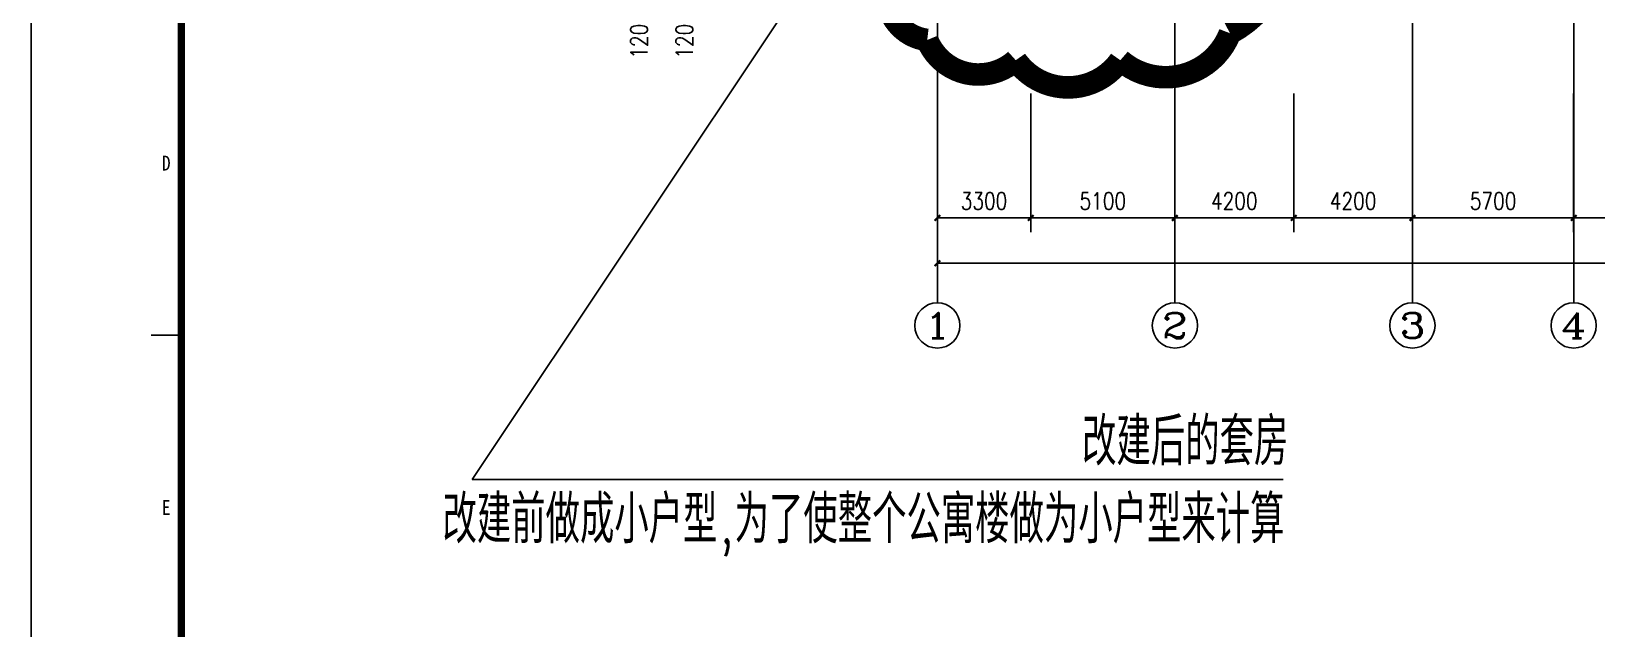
# Model space of a CAD drawing. Extents: x 122060 to 300410, y -425997 to -174060.
# Drawn here: x 122060 to 177412, y -361210 to -340097 of the extents above; entities that cross this region are included whole.
import ezdxf
from ezdxf.enums import TextEntityAlignment as Align

# ---------------------------------------------------------------- set-up
doc = ezdxf.new("R2010")
doc.units = 0
doc.header["$LTSCALE"] = 1000
doc.header["$MEASUREMENT"] = 0
doc.linetypes.add('DOTE', pattern=[2.42, 2, -0.2, 0.02, -0.2])
doc.layers.get('0').update_dxf_attribs({"linetype": 'CONTINUOUS'})
doc.layers.get('Defpoints').update_dxf_attribs({"linetype": 'CONTINUOUS'})
for name, color, linetype in [('AXIS', 3, 'CONTINUOUS'), ('AXIS_TEXT', 7, 'CONTINUOUS'), ('DIM_LEAD', 3, 'CONTINUOUS'), ('DOTE', 1, 'CONTINUOUS'), ('图框', 255, 'CONTINUOUS'), ('平面填充', 251, 'CONTINUOUS')]:
    doc.layers.add(name, color=color, linetype=linetype)
doc.layers.add('PUB_TEXT', color=7, linetype='CONTINUOUS', lineweight=0)
doc.styles.add('_TCH_AXIS', font='COMPLEX', dxfattribs={"bigfont": 'GBCBIG'})
doc.styles.add('_TCH_DIM', font='SIMPLEX', dxfattribs={"bigfont": 'GBCBIG'})
doc.styles.add('COMPLEX', font='COMPLEX')
doc.styles.add('dim_font', font='SIMPLEX.shx', dxfattribs={"width": 0.8})
doc.styles.add('TKZ1', font='SIMHEI.TTF', dxfattribs={"width": 0.7})
doc.dimstyles.new('DIMN200', dxfattribs={"dimscale": 2, "dimtxt": 300, "dimasz": 100, "dimexe": 250, "dimexo": 300, "dimgap": 150, "dimtad": 1, "dimdec": 0, "dimzin": 0, "dimdsep": 46, "dimtxsty": 'dim_font', "dimblk": 'ARCHTICK', "dimcen": 0.09, "dimclrt": 7, "dimazin": 2, "dimtfac": 1, "dimtdec": 0, "dimtix": 1, "dimtmove": 2, "dimatfit": 3, "dimfxl": 0, "dimtolj": 1, "dimtzin": 0, "dimarcsym": 0})

# ---------------------------------------------------------------- blocks, each defined once
blk = doc.blocks.new('图框2')
at = {"layer": '图框', "color": 0}
for p, q in [((0, 0), (0, 59400)), ((2000, 35440), (2500, 35440))]:
    blk.add_line(p, q, dxfattribs=at)
at = {"layer": '图框', "color": 0, "const_width": 120}
blk.add_lwpolyline([(83100, 58400), (2500, 58400), (2500, 1000), (83100, 1000)], close=True, dxfattribs=at)
at = {"layer": '图框', "color": 0, "style": 'TKZ1', "width": 0.85}
for s, p in [('D', (2250, 38310)), ('E', (2250, 32570))]:
    blk.add_text(s, height=250, dxfattribs=at).set_placement(p, align=Align.MIDDLE)
blk = doc.blocks.new('_ArchTick')
at = {"color": 0, "linetype": 'ByBlock', "const_width": 0.4}
blk.add_lwpolyline([(-0.5, -0.5), (0.5, 0.5)], dxfattribs=at)
blk = doc.blocks.new('*D102')
at = {"layer": 'AXIS', "color": 0, "lineweight": -2}
for p, q in [((150243, -338301), (145343, -338301)), ((145843, -339501), (145843, -338301)), ((150243, -339501), (145343, -339501))]:
    blk.add_line(p, q, dxfattribs=at)
at = {"layer": 'Defpoints', "color": 0}
for p in [(145843, -338301), (150843, -338301), (150843, -339501)]:
    blk.add_point(p, dxfattribs=at)
at = {"layer": 'AXIS', "color": 0, "lineweight": -2, "xscale": 200, "yscale": 200, "zscale": 200}
for p, rotation in [((145843, -338301), 90), ((145843, -339501), 270)]:
    blk.add_blockref('_ArchTick', p, dxfattribs=dict(at, rotation=rotation))
at = {"layer": 'AXIS', "color": 7, "insert": (145153, -340241), "char_height": 600, "attachment_point": 5, "rotation": 90, "style": 'dim_font'}
blk.add_mtext('\\A1;1200', dxfattribs=at)
blk = doc.blocks.new('*D107')
at = {"layer": 'AXIS', "color": 0, "lineweight": -2}
for p, q in [((150243, -338301), (143743, -338301)), ((144243, -339501), (144243, -338301)), ((150243, -339501), (143743, -339501))]:
    blk.add_line(p, q, dxfattribs=at)
at = {"layer": 'Defpoints', "color": 0}
for p in [(144243, -338301), (150843, -338301), (150843, -339501)]:
    blk.add_point(p, dxfattribs=at)
at = {"layer": 'AXIS', "color": 0, "lineweight": -2, "xscale": 200, "yscale": 200, "zscale": 200}
for p, rotation in [((144243, -338301), 90), ((144243, -339501), 270)]:
    blk.add_blockref('_ArchTick', p, dxfattribs=dict(at, rotation=rotation))
at = {"layer": 'AXIS', "color": 7, "insert": (143553, -340241), "char_height": 600, "attachment_point": 5, "rotation": 90, "style": 'dim_font'}
blk.add_mtext('\\A1;1200', dxfattribs=at)
blk = doc.blocks.new('*D136')
at = {"layer": 'AXIS', "color": 0, "lineweight": -2}
for p, q in [((154098, -342294), (154098, -347194)), ((157398, -342294), (157398, -347194)), ((154098, -346694), (157398, -346694))]:
    blk.add_line(p, q, dxfattribs=at)
at = {"layer": 'Defpoints', "color": 0}
for p in [(154098, -341694), (157398, -341694), (157398, -346694)]:
    blk.add_point(p, dxfattribs=at)
at = {"layer": 'AXIS', "color": 0, "lineweight": -2, "xscale": 200, "yscale": 200, "zscale": 200, "rotation": 180}
blk.add_blockref('_ArchTick', (154098, -346694), dxfattribs=at)
at = {"layer": 'AXIS', "color": 0, "lineweight": -2, "xscale": 200, "yscale": 200, "zscale": 200}
blk.add_blockref('_ArchTick', (157398, -346694), dxfattribs=at)
at = {"layer": 'AXIS', "color": 7, "insert": (155748, -346094), "char_height": 600, "attachment_point": 5, "style": 'dim_font'}
blk.add_mtext('\\A1;3300', dxfattribs=at)
blk = doc.blocks.new('*D137')
at = {"layer": 'AXIS', "color": 0, "lineweight": -2}
for p, q in [((157398, -342294), (157398, -347194)), ((162498, -342294), (162498, -347194)), ((157398, -346694), (162498, -346694))]:
    blk.add_line(p, q, dxfattribs=at)
at = {"layer": 'Defpoints', "color": 0}
for p in [(157398, -341694), (162498, -341694), (162498, -346694)]:
    blk.add_point(p, dxfattribs=at)
at = {"layer": 'AXIS', "color": 0, "lineweight": -2, "xscale": 200, "yscale": 200, "zscale": 200, "rotation": 180}
blk.add_blockref('_ArchTick', (157398, -346694), dxfattribs=at)
at = {"layer": 'AXIS', "color": 0, "lineweight": -2, "xscale": 200, "yscale": 200, "zscale": 200}
blk.add_blockref('_ArchTick', (162498, -346694), dxfattribs=at)
at = {"layer": 'AXIS', "color": 7, "insert": (159948, -346094), "char_height": 600, "attachment_point": 5, "style": 'dim_font'}
blk.add_mtext('\\A1;5100', dxfattribs=at)
blk = doc.blocks.new('*D138')
at = {"layer": 'AXIS', "color": 0, "lineweight": -2}
for p, q in [((162498, -342294), (162498, -347194)), ((166698, -342294), (166698, -347194)), ((162498, -346694), (166698, -346694))]:
    blk.add_line(p, q, dxfattribs=at)
at = {"layer": 'Defpoints', "color": 0}
for p in [(162498, -341694), (166698, -341694), (166698, -346694)]:
    blk.add_point(p, dxfattribs=at)
at = {"layer": 'AXIS', "color": 0, "lineweight": -2, "xscale": 200, "yscale": 200, "zscale": 200, "rotation": 180}
blk.add_blockref('_ArchTick', (162498, -346694), dxfattribs=at)
at = {"layer": 'AXIS', "color": 0, "lineweight": -2, "xscale": 200, "yscale": 200, "zscale": 200}
blk.add_blockref('_ArchTick', (166698, -346694), dxfattribs=at)
at = {"layer": 'AXIS', "color": 7, "insert": (164598, -346094), "char_height": 600, "attachment_point": 5, "style": 'dim_font'}
blk.add_mtext('\\A1;4200', dxfattribs=at)
blk = doc.blocks.new('*D139')
at = {"layer": 'AXIS', "color": 0, "lineweight": -2}
for p, q in [((166698, -342294), (166698, -347194)), ((170898, -342294), (170898, -347194)), ((166698, -346694), (170898, -346694))]:
    blk.add_line(p, q, dxfattribs=at)
at = {"layer": 'Defpoints', "color": 0}
for p in [(166698, -341694), (170898, -341694), (170898, -346694)]:
    blk.add_point(p, dxfattribs=at)
at = {"layer": 'AXIS', "color": 0, "lineweight": -2, "xscale": 200, "yscale": 200, "zscale": 200, "rotation": 180}
blk.add_blockref('_ArchTick', (166698, -346694), dxfattribs=at)
at = {"layer": 'AXIS', "color": 0, "lineweight": -2, "xscale": 200, "yscale": 200, "zscale": 200}
blk.add_blockref('_ArchTick', (170898, -346694), dxfattribs=at)
at = {"layer": 'AXIS', "color": 7, "insert": (168798, -346094), "char_height": 600, "attachment_point": 5, "style": 'dim_font'}
blk.add_mtext('\\A1;4200', dxfattribs=at)
blk = doc.blocks.new('*D140')
at = {"layer": 'AXIS', "color": 0, "lineweight": -2}
for p, q in [((170898, -342294), (170898, -347194)), ((176598, -342294), (176598, -347194)), ((170898, -346694), (176598, -346694))]:
    blk.add_line(p, q, dxfattribs=at)
at = {"layer": 'Defpoints', "color": 0}
for p in [(170898, -341694), (176598, -341694), (176598, -346694)]:
    blk.add_point(p, dxfattribs=at)
at = {"layer": 'AXIS', "color": 0, "lineweight": -2, "xscale": 200, "yscale": 200, "zscale": 200, "rotation": 180}
blk.add_blockref('_ArchTick', (170898, -346694), dxfattribs=at)
at = {"layer": 'AXIS', "color": 0, "lineweight": -2, "xscale": 200, "yscale": 200, "zscale": 200}
blk.add_blockref('_ArchTick', (176598, -346694), dxfattribs=at)
at = {"layer": 'AXIS', "color": 7, "insert": (173748, -346094), "char_height": 600, "attachment_point": 5, "style": 'dim_font'}
blk.add_mtext('\\A1;5700', dxfattribs=at)
blk = doc.blocks.new('*D141')
at = {"layer": 'AXIS', "color": 0, "lineweight": -2}
for p, q in [((176598, -342294), (176598, -347194)), ((180798, -342294), (180798, -347194)), ((176598, -346694), (180798, -346694))]:
    blk.add_line(p, q, dxfattribs=at)
at = {"layer": 'Defpoints', "color": 0}
for p in [(176598, -341694), (180798, -341694), (180798, -346694)]:
    blk.add_point(p, dxfattribs=at)
at = {"layer": 'AXIS', "color": 0, "lineweight": -2, "xscale": 200, "yscale": 200, "zscale": 200, "rotation": 180}
blk.add_blockref('_ArchTick', (176598, -346694), dxfattribs=at)
at = {"layer": 'AXIS', "color": 0, "lineweight": -2, "xscale": 200, "yscale": 200, "zscale": 200}
blk.add_blockref('_ArchTick', (180798, -346694), dxfattribs=at)
at = {"layer": 'AXIS', "color": 7, "insert": (178698, -346094), "char_height": 600, "attachment_point": 5, "style": 'dim_font'}
blk.add_mtext('\\A1;4200', dxfattribs=at)
blk = doc.blocks.new('*D158')
at = {"layer": 'AXIS', "color": 0, "lineweight": -2}
for p, q in [((154098, -342294), (154098, -348794)), ((249498, -342294), (249498, -348794)), ((154098, -348294), (249498, -348294))]:
    blk.add_line(p, q, dxfattribs=at)
at = {"layer": 'Defpoints', "color": 0}
for p in [(154098, -341694), (249498, -341694), (249498, -348294)]:
    blk.add_point(p, dxfattribs=at)
at = {"layer": 'AXIS', "color": 0, "lineweight": -2, "xscale": 200, "yscale": 200, "zscale": 200, "rotation": 180}
blk.add_blockref('_ArchTick', (154098, -348294), dxfattribs=at)
at = {"layer": 'AXIS', "color": 0, "lineweight": -2, "xscale": 200, "yscale": 200, "zscale": 200}
blk.add_blockref('_ArchTick', (249498, -348294), dxfattribs=at)
at = {"layer": 'AXIS', "color": 7, "insert": (201798, -347694), "char_height": 600, "attachment_point": 5, "style": 'dim_font'}
blk.add_mtext('\\A1;95400', dxfattribs=at)
blk = doc.blocks.new('_AXISO')
blk.add_circle((0, 0), 0.5)
at = {"layer": 'AXIS_TEXT', "style": 'COMPLEX', "width": 1.041667}
blk.add_attdef('A', text='', height=0.56, dxfattribs=at).set_placement((-0.25, -0.28), (0.25, -0.28), align=Align.FIT)

msp = doc.modelspace()

# ---------------------------------------------------------------- linework, layer by layer
at = {"layer": 'AXIS'}
for p, q in [((154098.2, -341693.9), (154098.2, -349693.9)), ((162498.2, -341693.9), (162498.2, -349693.9)), ((170898.2, -341693.9), (170898.2, -349693.9)), ((176598.2, -341693.9), (176598.2, -349693.9))]:
    msp.add_line(p, q, dxfattribs=at)
at = {"layer": 'DIM_LEAD'}
for p, q in [((151575, -335061.2), (137646, -355939.6)), ((137646, -355939.6), (166328.1, -355939.6))]:
    msp.add_line(p, q, dxfattribs=at)
at = {"layer": 'DOTE', "linetype": 'DOTE'}
for p, q in [((154098.2, -341693.9), (154098.2, -316272.1)), ((162498.2, -341693.9), (162498.2, -316272.1)), ((170898.2, -341693.9), (170898.2, -316272.1)), ((176598.2, -341693.9), (176598.2, -316272.1))]:
    msp.add_line(p, q, dxfattribs=at)
at = {"layer": '平面填充', "color": 5, "const_width": 800}
msp.add_lwpolyline([(152486.5, -338049.4, 0.5205671), (153739, -340402.6, 0.5205671), (156870.2, -341117.6, 0.5205671), (160568, -341117.6, 0.5205671), (164444.8, -340164.3, 0.5205671), (165249.9, -333998.2, 0.5205671), (163967.6, -329053.5, 0.5205671), (158778.8, -328904.5, 0.5205671), (153649.6, -330334.3, 0.5205671), (151949.8, -331853.5, 0.5205671), (151800.7, -334772.7, 0.5205671)], format="xyb", close=True, dxfattribs=at)

# ---------------------------------------------------------------- block references
at = {"layer": 'AXIS'}
ref = msp.add_blockref('_AXISO', (154098.2, -350493.9), dxfattribs=dict(at, xscale=1600, yscale=1600, zscale=1600))
ref.add_attrib('A', '1', dxfattribs={"layer": 'AXIS_TEXT', "height": 905.1, "style": '_TCH_AXIS', "width": 2.333333}).set_placement((153645.6, -350946.5), (154550.7, -350946.5), align=Align.FIT)
ref = msp.add_blockref('_AXISO', (162498.2, -350493.9), dxfattribs=dict(at, xscale=1600, yscale=1600, zscale=1600))
ref.add_attrib('A', '2', dxfattribs={"layer": 'AXIS_TEXT', "height": 905.1, "style": '_TCH_AXIS', "width": 1.5}).set_placement((162045.6, -350946.5), (162950.7, -350946.5), align=Align.FIT)
ref = msp.add_blockref('_AXISO', (170898.2, -350493.9), dxfattribs=dict(at, xscale=1600, yscale=1600, zscale=1600))
ref.add_attrib('A', '3', dxfattribs={"layer": 'AXIS_TEXT', "height": 905.1, "style": '_TCH_AXIS', "width": 1.5}).set_placement((170445.6, -350946.5), (171350.7, -350946.5), align=Align.FIT)
ref = msp.add_blockref('_AXISO', (176598.2, -350493.9), dxfattribs=dict(at, xscale=1600, yscale=1600, zscale=1600))
ref.add_attrib('A', '4', dxfattribs={"layer": 'AXIS_TEXT', "height": 905.1, "style": '_TCH_AXIS', "width": 1.3125}).set_placement((176145.6, -350946.5), (177050.7, -350946.5), align=Align.FIT)
at = {"layer": '图框', "color": 0, "linetype": 'ByBlock', "xscale": 2.120689655188471, "yscale": 2.120689654489979, "zscale": 2.120689654490778}
msp.add_blockref('图框2', (122059.6, -425997.5), dxfattribs=at)

# ---------------------------------------------------------------- texts
at = {"layer": 'PUB_TEXT', "style": '_TCH_DIM'}
for s, height, p in [('改建后的套房', 1687.94, (159216.4, -355439.6)), ('改建前做成小户型', 1687.94, (136599.3, -358189.6)), ('为了使整个公寓楼做为小户型来计算', 1687.943, (146929.1, -358189.6))]:
    msp.add_text(s, height=height, dxfattribs=at).set_placement(p)
at = {"layer": 'PUB_TEXT', "style": '_TCH_DIM', "width": 0.705882}
msp.add_text(',', height=1487.5, dxfattribs=at).set_placement((146429.1, -358189.6))

# ---------------------------------------------------------------- dimensions: what is measured, and where the dimension line sits
at = {"layer": 'AXIS'}
for base, picture, middle in [((144243.1, -338301.1), '*D107', (143553.1, -340241.1)), ((145843.1, -338301.1), '*D102', (145153.1, -340241.1))]:
    dim = msp.add_linear_dim(base=base, p1=(150843.1, -339501.1), p2=(150843.1, -338301.1), angle=90, dimstyle='DIMN200', dxfattribs=at)
    dim.commit()
    dim.dimension.update_dxf_attribs({"geometry": picture, "text_midpoint": middle, "dimtype": 129})
for p1, p2, distance, picture, middle in [((154098.2, -341693.9), (157398.2, -341693.9), -5000, '*D136', (155748.2, -346093.9)), ((154098.2, -341693.9), (249498.2, -341693.9), -6600, '*D158', (201798.2, -347693.9)), ((157398.2, -341693.9), (162498.2, -341693.9), -5000, '*D137', (159948.2, -346093.9)), ((162498.2, -341693.9), (166698.2, -341693.9), -5000, '*D138', (164598.2, -346093.9)), ((166698.2, -341693.9), (170898.2, -341693.9), -5000, '*D139', (168798.2, -346093.9)), ((170898.2, -341693.9), (176598.2, -341693.9), -5000, '*D140', (173748.2, -346093.9)), ((176598.2, -341693.9), (180798.2, -341693.9), -5000, '*D141', (178698.2, -346093.9))]:
    dim = msp.add_aligned_dim(p1=p1, p2=p2, distance=distance, dimstyle='DIMN200', dxfattribs=at)
    dim.commit()
    dim.dimension.update_dxf_attribs({"geometry": picture, "text_midpoint": middle})

doc.saveas('drawing.dxf')
